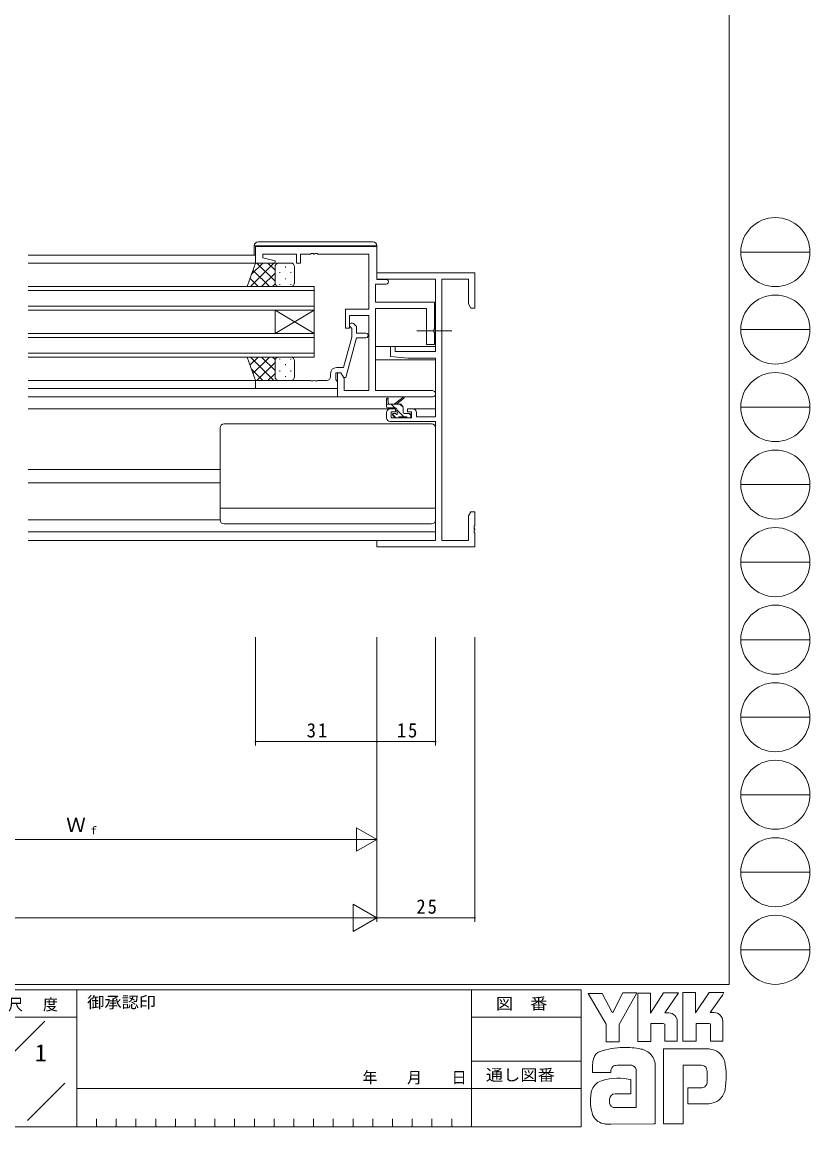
# Model space of a CAD drawing. Units: millimetres on the paper. Extents: x -420 to 373, y -297 to 267.
# Drawn here: x 171.8 to 372.9, y -297 to -14.9 of the extents above; entities that cross this region are included whole.
import ezdxf
from ezdxf.enums import TextEntityAlignment as Align

# ---------------------------------------------------------------- set-up
doc = ezdxf.new("R2010")
doc.units = ezdxf.units.MM
doc.linetypes.add('CHAIN2', pattern=[12, 9, -1, 1, -1])
for name, color, linetype, lineweight in [('0-1_YKK_ZWAK', 7, 'Continuous', 9), ('0-3_YKK_12', 2, 'Continuous', 9), ('0-4_YKK_D', 6, 'Continuous', 9), ('0-6_YKK_13', 4, 'Continuous', 9), ('0-7_YKK_11', 7, 'Continuous', 9)]:
    doc.layers.add(name, color=color, linetype=linetype, lineweight=lineweight)
doc.layers.add('0-2_USER1', color=3, linetype='Continuous')
doc.styles.add('ＭＳ ゴシック', font='')
doc.styles.get('ＭＳ ゴシック').set_extended_font_data('MS Gothic')

msp = doc.modelspace()

# ---------------------------------------------------------------- linework, layer by layer
at = {"layer": '0-1_YKK_ZWAK'}
for p, q in [((352.3, 264.4), (352.3, -260.6)), ((355.276, -73.616), (372.916, -73.616)), ((355.276, -93.412), (372.916, -93.412)), ((355.276, -113.208), (372.916, -113.208)), ((355.276, -133.004), (372.916, -133.004)), ((355.276, -152.8), (372.916, -152.8)), ((355.276, -172.596), (372.916, -172.596)), ((355.276, -192.392), (372.916, -192.392)), ((355.276, -212.188), (372.916, -212.188)), ((355.276, -231.984), (372.916, -231.984)), ((355.276, -251.78), (372.916, -251.78)), ((352.3, -260.6), (-417.7, -260.6)), ((314.5, -262), (-417.7, -262)), ((185.7, -262), (185.7, -297)), ((286.5, -262), (286.5, -297)), ((314.5, -262), (314.5, -297)), ((316.337, -262.906), (319.851, -262.906)), ((320.932, -270.799), (316.337, -262.906)), ((325.136, -262.798), (322.581, -267.771)), ((328.96, -275.231), (328.96, -262.825)), ((340.474, -262.717), (343.745, -262.717)), ((340.474, -275.123), (340.474, -262.717)), ((347.178, -262.717), (350.962, -262.717)), ((350.583, -263.365), (347.461, -267.825)), ((350.962, -262.717), (350.583, -263.365)), ((336.879, -267.906), (335.84, -267.906)), ((348.501, -267.825), (347.461, -267.825)), ((165.684, -268.999), (185.7, -268.999)), ((167.87, -279.736), (177.564, -270.043)), ((286.5, -269), (314.5, -269)), ((335.474, -270.582), (332.284, -270.582)), ((339.042, -270.069), (339.042, -275.15)), ((343.88, -270.555), (343.88, -275.123)), ((347.069, -270.555), (343.88, -270.555)), ((347.502, -270.717), (347.069, -270.555)), ((347.502, -275.096), (347.502, -270.717)), ((350.664, -270.069), (350.664, -275.096)), ((343.88, -275.123), (340.474, -275.123)), ((347.502, -275.046), (347.553, -275.096)), ((350.664, -275.096), (347.502, -275.096)), ((347.124, -277.096), (335.528, -277.096)), ((335.528, -277.096), (335.528, -296.206)), ((286.5, -280.199), (314.5, -280.199)), ((317.418, -283.07), (317.418, -281.141)), ((327.446, -281.205), (323.748, -281.275)), ((333.42, -281.583), (333.42, -296.179)), ((340.555, -281.259), (345.204, -281.259)), ((340.555, -296.206), (340.555, -281.259)), ((322.067, -283.07), (317.418, -283.07)), ((328.527, -292.071), (328.527, -282.34)), ((346.673, -282.756), (346.691, -285.391)), ((173.172, -295.345), (182.696, -285.821)), ((185.7, -287.2), (286.5, -287.2)), ((314.5, -287.199), (286.5, -287.199)), ((341.772, -286.989), (341.772, -291.125)), ((345.313, -286.989), (341.772, -286.989)), ((327.176, -288.53), (323.181, -288.535)), ((322.905, -292.071), (328.527, -292.071)), ((328.095, -292.071), (328.446, -292.071)), ((328.527, -292.07), (328.528, -292.071)), ((341.772, -291.125), (347.097, -291.125)), ((347.097, -291.125), (348.178, -290.882)), ((190.74, -294.9), (190.74, -297)), ((195.78, -294.9), (195.78, -297)), ((200.82, -294.9), (200.82, -297)), ((205.86, -294.9), (205.86, -297)), ((210.9, -294.9), (210.9, -297)), ((215.94, -294.9), (215.94, -297)), ((220.98, -294.9), (220.98, -297)), ((226.02, -294.9), (226.02, -297)), ((231.06, -294.9), (231.06, -297)), ((236.1, -294.9), (236.1, -297)), ((241.14, -294.9), (241.14, -297)), ((246.18, -294.9), (246.18, -297)), ((251.22, -294.9), (251.22, -297)), ((256.26, -294.9), (256.26, -297)), ((261.3, -294.9), (261.3, -297)), ((266.34, -294.9), (266.34, -297)), ((271.38, -294.9), (271.38, -297)), ((276.42, -294.9), (276.42, -297)), ((281.46, -294.9), (281.46, -297)), ((333.42, -296.179), (333.095, -296.233)), ((-417.7, -297), (314.5, -297)), ((322.067, -296.26), (320.58, -296.26)), ((333.095, -296.233), (322.067, -296.26))]:
    msp.add_line(p, q, dxfattribs=at)
for points in [[(319.851, -262.906), (322.364, -267.609), (322.581, -267.771)], [(325.136, -262.798), (328.762, -262.798), (324.229, -270.826)], [(328.96, -262.825), (332.176, -262.825), (332.176, -267.923), (335.555, -262.771)], [(335.555, -262.771), (339.38, -262.771), (335.84, -267.906)], [(343.745, -262.717), (343.745, -267.908), (347.178, -262.717)], [(324.229, -270.826), (324.229, -275.258), (320.932, -275.258), (320.932, -270.799)], [(332.284, -270.582), (332.284, -275.231), (328.96, -275.231)], [(339.042, -275.15), (335.906, -275.15), (335.906, -270.744), (335.474, -270.582)], [(326.473, -284.773), (327.176, -284.935), (327.176, -288.53)], [(335.528, -296.206), (339.772, -296.206), (340.555, -296.206)]]:
    msp.add_lwpolyline(points, dxfattribs=at)
for centre in [(364.096, -73.616), (364.096, -93.412), (364.096, -113.208), (364.096, -133.004), (364.096, -152.8), (364.096, -172.596), (364.096, -192.392), (364.096, -212.188), (364.096, -231.984), (364.096, -251.78)]:
    msp.add_circle(centre, 8.82, dxfattribs=at)
for centre, radius, start, end in [((336.879, -270.069), 2.163, 0.00165, 89.99603), ((348.501, -269.988), 2.163, 0.00165, 89.99603), ((320.106, -280.055), 2.444, 109.02126, 161.51263), ((325.222, -294.401), 17.68, 89.89165, 109.30847), ((325.741, -297.463), 20.748, 78.78009, 91.46938), ((329.03, -281.496), 4.449, 40.66422, 80.31693), ((328.809, -281.485), 4.612, 358.78058, 38.76563), ((346.972, -281.44), 4.341, 14.44571, 87.08746), ((322.459, -281.166), 5.037, 158.41083, 179.71774), ((324.175, -283.007), 2.109, 138.46381, 181.71359), ((323.615, -282.971), 1.701, 85.50551, 126.78038), ((326.956, -282.754), 1.625, 14.75519, 72.44994), ((345.365, -282.479), 1.229, 16.43123, 96.91661), ((330.666, -284.187), 20.86, 350.99026, 10.67624), ((324.02, -297.854), 13.309, 79.38097, 112.05824), ((343.031, -283.208), 3.673, 4.93422, 17.03551), ((320.927, -288.927), 3.908, 121.8271, 169.08475), ((345.314, -285.684), 1.306, 269.95467, 342.90144), ((343.01, -285.041), 3.697, 343.6902, 354.75362), ((347.035, -286.745), 4.291, 285.4429, 349.90448), ((327.949, -290.395), 11.082, 168.76372, 199.80078), ((324.082, -290.328), 2.369, 171.08202, 216.71922), ((323.19, -289.979), 1.445, 90.33952, 178.03638), ((323.15, -290.565), 1.526, 230.97279, 260.7549), ((320.94, -292.443), 3.823, 207.31435, 263.59464)]:
    msp.add_arc(centre, radius, start, end, dxfattribs=at)
at = {"layer": '0-3_YKK_12'}
for p, q in [((231.334, -74.416), (173.334, -74.417)), ((231.834, -76.417), (173.334, -76.417)), ((173.334, -82.417), (246.334, -82.417)), ((246.334, -83.417), (173.334, -83.417)), ((246.334, -82.417), (246.334, -88.417)), ((173.334, -87.417), (246.334, -87.417)), ((246.334, -88.417), (173.334, -88.417)), ((246.334, -88.417), (236.334, -94.417)), ((246.334, -94.417), (236.334, -88.417)), ((236.334, -94.417), (236.334, -88.417)), ((246.334, -94.417), (246.334, -88.417)), ((173.334, -94.417), (246.334, -94.417)), ((246.334, -95.417), (173.334, -95.417)), ((246.334, -94.417), (246.334, -100.417)), ((277.334, -97.717), (261.964, -97.717)), ((173.334, -99.417), (246.334, -99.417)), ((246.334, -100.417), (173.334, -100.417)), ((277.334, -101.117), (261.964, -101.117)), ((231.834, -106.417), (173.334, -106.416)), ((231.634, -108.417), (173.334, -108.417)), ((252.634, -110.617), (173.334, -110.617)), ((265.834, -113.617), (173.334, -113.617)), ((277.334, -113.617), (271.434, -113.617)), ((222.334, -129.117), (173.334, -129.117)), ((222.334, -132.517), (173.334, -132.517)), ((277.334, -145.017), (173.334, -145.017)), ((277.034, -147.287), (173.334, -147.287))]:
    msp.add_line(p, q, dxfattribs=at)
at = {"layer": '0-4_YKK_D'}
for p, q in [((231.334, -171.917), (231.334, -199.615)), ((262.334, -171.917), (262.334, -224.615)), ((262.334, -171.917), (262.334, -199.615)), ((262.334, -171.917), (262.334, -244.615)), ((262.334, -171.917), (262.334, -199.615)), ((277.334, -171.917), (277.334, -199.615)), ((287.334, -171.917), (287.334, -244.615)), ((262.334, -172.917), (262.334, -244.615)), ((262.334, -198.615), (231.334, -198.615)), ((277.334, -198.615), (262.334, -198.615)), ((262.334, -223.615), (257.138, -220.615)), ((257.138, -220.615), (257.138, -226.615)), ((118.334, -223.615), (256.334, -223.615)), ((262.334, -223.615), (251.942, -223.615)), ((262.334, -223.615), (257.138, -226.615)), ((262.334, -243.615), (256.272, -240.115)), ((256.272, -240.115), (256.272, -247.115)), ((255.334, -243.615), (-70.672, -243.615)), ((262.334, -243.615), (250.21, -243.615)), ((262.334, -243.615), (256.272, -247.115)), ((262.334, -243.615), (287.334, -243.615))]:
    msp.add_line(p, q, dxfattribs=at)
for centre, start, end in [((231.334, -198.615), 0, 180), ((231.334, -198.615), 180, 0), ((262.334, -198.615), 0, 180), ((262.334, -198.615), 0, 180), ((262.334, -198.615), 180, 0), ((262.334, -198.615), 180, 0), ((277.334, -198.615), 0, 180), ((277.334, -198.615), 180, 0), ((287.334, -243.615), 0, 180), ((287.334, -243.615), 180, 0)]:
    msp.add_arc(centre, 0.106, start, end, dxfattribs=at)
at = {"layer": '0-6_YKK_13'}
for p, q in [((231.034, -72.017), (231.034, -74.416)), ((232.034, -71.017), (261.334, -71.017)), ((229.191, -82.417), (231.334, -76.417)), ((236.066, -76.417), (230.066, -82.417)), ((233.237, -76.417), (230.277, -79.378)), ((234.885, -82.417), (230.69, -78.221)), ((231.334, -76.417), (237.334, -76.417)), ((236.334, -81.038), (231.714, -76.417)), ((236.334, -78.977), (232.894, -82.417)), ((236.334, -78.209), (234.542, -76.417)), ((236.334, -77.417), (236.334, -81.017)), ((236.334, -77.817), (236.334, -81.417)), ((240.334, -76.417), (237.334, -76.417)), ((237.556, -78.752), (237.556, -78.952)), ((238.971, -77.337), (238.971, -77.537)), ((240.386, -78.752), (240.386, -78.952)), ((241.334, -81.417), (241.334, -77.417)), ((232.057, -82.417), (229.945, -80.305)), ((236.391, -81.749), (235.723, -82.417)), ((237.556, -81.782), (237.556, -81.982)), ((238.971, -80.367), (238.971, -80.567)), ((240.386, -81.782), (240.386, -81.982)), ((237.556, -82.417), (229.191, -82.417)), ((237.334, -82.417), (240.334, -82.417)), ((229.191, -100.419), (231.334, -106.419)), ((237.556, -100.419), (229.191, -100.419)), ((232.057, -100.419), (229.945, -102.53)), ((236.066, -106.419), (230.066, -100.419)), ((234.885, -100.419), (230.69, -104.615)), ((236.334, -103.859), (232.894, -100.419)), ((236.391, -101.087), (235.723, -100.419)), ((236.334, -105.019), (236.334, -101.419)), ((237.334, -100.419), (240.334, -100.419)), ((237.556, -101.054), (237.556, -100.854)), ((240.386, -101.054), (240.386, -100.854)), ((241.334, -101.419), (241.334, -105.419)), ((233.237, -106.419), (230.277, -103.458)), ((236.334, -101.798), (231.714, -106.419)), ((236.334, -105.419), (236.334, -101.819)), ((237.556, -104.084), (237.556, -103.884)), ((238.971, -102.469), (238.971, -102.269)), ((240.386, -104.084), (240.386, -103.884)), ((231.334, -106.419), (237.334, -106.419)), ((236.334, -104.627), (234.542, -106.419)), ((240.334, -106.419), (237.334, -106.419)), ((238.971, -105.499), (238.971, -105.299)), ((264.834, -113.117), (264.834, -111.118)), ((268.034, -112.417), (264.834, -112.417)), ((265.134, -111.291), (265.333, -112.417)), ((266.952, -113.417), (265.952, -112.417)), ((266.734, -112.417), (268.952, -110.734)), ((267.334, -112.417), (269.153, -111.016)), ((269.018, -113.237), (268.214, -112.433)), ((267.134, -113.417), (265.134, -113.417)), ((267.207, -115.917), (266.341, -115.051)), ((266.922, -115.829), (266.422, -115.329)), ((266.634, -114.817), (266.973, -114.817)), ((267.434, -114.356), (267.434, -113.717)), ((269.252, -115.717), (267.434, -113.899)), ((269.034, -114.517), (269.034, -113.417)), ((269.334, -114.817), (270.734, -114.817)), ((271.034, -115.254), (270.598, -114.817)), ((271.034, -115.117), (271.034, -115.617)), ((276.334, -117.517), (223.334, -117.517)), ((267.734, -115.917), (267.134, -115.917)), ((270.034, -115.717), (267.934, -115.717)), ((270.734, -115.917), (270.234, -115.917)), ((222.334, -142.017), (222.334, -118.517)), ((277.334, -142.017), (277.334, -118.517)), ((277.334, -138.977), (222.334, -138.977)), ((173.334, -142.017), (222.334, -142.017)), ((276.334, -143.017), (223.334, -143.017))]:
    msp.add_line(p, q, dxfattribs=at)
at = {"layer": '0-6_YKK_13', "linetype": 'CHAIN2'}
msp.add_line((281.458, -93.717), (272.528, -93.717), dxfattribs=at)
at = {"layer": '0-6_YKK_13'}
for points in [[(261.834, -72.017), (231.534, -72.017), (231.034, -72.017)], [(262.334, -72.717), (262.334, -72.017), (261.834, -72.017)]]:
    msp.add_lwpolyline(points, dxfattribs=at)
for centre, radius, start, end in [((232.034, -72.017), 1, 90, 180), ((261.334, -72.017), 1, 0, 90), ((237.334, -77.417), 1, 89.99998, 179.99998), ((237.334, -77.417), 1, 89.99998, 179.99998), ((240.334, -77.417), 1, 359.99998, 89.99998), ((237.334, -81.417), 1, 179.99998, 269.99998), ((237.334, -81.417), 1, 179.99998, 269.99998), ((240.334, -81.417), 1, 269.99998, 359.99998), ((237.334, -101.419), 1, 89.99998, 179.99998), ((237.334, -101.419), 1, 89.99998, 179.99998), ((240.334, -101.419), 1, 359.99998, 89.99998), ((237.334, -105.419), 1, 179.99998, 269.99998), ((237.334, -105.419), 1, 179.99998, 269.99998), ((240.334, -105.419), 1, 269.99998, 359.99998), ((265.034, -111.118), 0.2, 300, 180), ((268.034, -113.417), 1, 0, 90), ((269.134, -110.817), 0.2, 275.58287, 155.58287), ((265.134, -113.117), 0.3, 180, 270), ((266.634, -115.117), 0.3, 90, 225), ((266.973, -115.117), 0.3, 33.05573, 90), ((267.134, -113.717), 0.3, 0, 90), ((267.434, -114.817), 0.25, 213.05573, 56.94426), ((267.734, -114.356), 0.3, 180, 236.94426), ((269.334, -114.517), 0.3, 180, 270), ((270.734, -115.117), 0.3, 0, 90), ((270.734, -115.617), 0.3, 270, 0), ((223.334, -118.517), 1, 90, 180), ((267.134, -115.617), 0.3, 225, 270), ((267.734, -115.717), 0.2, 270, 0), ((270.234, -115.717), 0.2, 180, 270), ((276.334, -118.517), 1, 0, 90), ((223.334, -142.017), 1, 180, 270), ((276.334, -142.017), 1, 270, 0)]:
    msp.add_arc(centre, radius, start, end, dxfattribs=at)
at = {"layer": '0-7_YKK_11'}
for p, q in [((250.528, -105.417), (250.528, -104.617)), ((264.828, -114.617), (264.828, -115.917))]:
    msp.add_line(p, q, dxfattribs=at)
for points in [[(262.328, -72.217), (231.328, -72.217), (231.328, -76.417), (236.289, -76.417), (236.358, -75.895), (233.228, -75.056), (233.228, -74.117), (241.828, -74.117), (241.828, -76.417), (242.828, -76.417), (242.828, -74.117), (245.37, -74.117), (245.553, -73.997), (246.103, -73.997), (246.287, -74.117), (246.37, -74.117), (246.553, -73.997), (247.103, -73.997), (247.287, -74.117), (260.328, -74.117), (260.328, -88.217), (254.328, -88.217), (254.328, -93.017), (255.328, -93.017), (255.328, -89.847), (260.328, -89.847), (260.328, -108.987), (253.958, -108.987), (253.958, -105.855), (253.128, -104.417), (252.328, -104.417), (252.328, -110.617), (276.513, -110.617)], [(264.728, -80.617), (262.328, -80.617), (262.328, -72.217)], [(278.958, -147.287), (278.958, -80.547), (285.698, -80.547), (285.698, -86.826), (286.328, -87.917), (287.328, -87.917), (287.328, -78.917), (262.328, -78.917), (262.328, -80.547), (277.328, -80.547), (277.328, -99.017), (267.028, -99.017), (267.028, -97.717), (265.828, -97.717), (265.828, -100.323), (270.328, -100.717), (277.328, -100.717), (277.328, -115.717), (272.428, -115.717), (272.428, -114.617)], [(276.513, -108.987), (261.958, -108.987), (261.958, -88.047), (275.028, -88.047), (275.028, -97.217), (277.028, -97.217), (277.028, -94.175), (276.908, -93.992), (276.908, -93.442), (277.028, -93.259), (277.028, -86.417), (261.958, -86.417), (261.958, -81.817), (264.728, -81.817)], [(252.028, -103.117), (253.849, -103.117), (255.928, -95.356), (255.928, -93.165), (255.504, -92.741)], [(256.353, -91.893), (257.128, -92.668), (257.128, -94.317), (259.528, -94.317)], [(259.528, -95.517), (257.127, -95.517), (254.421, -105.617), (253.821, -105.617), (253.128, -104.417), (251.828, -104.417), (251.828, -106.217), (252.028, -106.417), (252.328, -106.717), (252.328, -108.417)], [(252.328, -108.417), (231.328, -108.417), (231.328, -106.417), (245.37, -106.417), (245.553, -106.537), (246.103, -106.537), (246.287, -106.417), (246.37, -106.417), (246.553, -106.537), (247.103, -106.537), (247.287, -106.417), (249.528, -106.417)], [(271.428, -113.617), (270.128, -113.617), (270.128, -114.417), (271.228, -114.417), (271.228, -115.917), (266.028, -115.917), (266.028, -114.417), (267.128, -114.417), (267.128, -113.617), (265.828, -113.617)], [(265.828, -116.917), (277.328, -116.917), (277.328, -147.287), (262.328, -147.287), (262.328, -148.917), (287.328, -148.917), (287.328, -145.375), (287.208, -145.192), (287.208, -144.642), (287.328, -144.459), (287.328, -144.375), (287.208, -144.192), (287.208, -143.642), (287.328, -143.459), (287.328, -139.917), (286.328, -139.917), (285.698, -141.008), (285.698, -147.287), (278.958, -147.287)]]:
    msp.add_lwpolyline(points, dxfattribs=at)
for centre, radius, start, end in [((264.728, -81.217), 0.6, 269.99998, 90), ((255.928, -92.317), 0.6, 44.99998, 225), ((259.528, -94.917), 0.6, 269.99998, 90), ((252.028, -104.617), 1.5, 90, 179.99998), ((249.528, -105.417), 1, 270, 359.99998), ((276.513, -109.802), 0.815, 269.99998, 90), ((265.828, -114.617), 1, 90, 179.99998), ((271.428, -114.617), 1, 0, 89.99998), ((265.828, -115.917), 1, 180, 269.99998)]:
    msp.add_arc(centre, radius, start, end, dxfattribs=at)

# ---------------------------------------------------------------- texts
at = {"layer": '0-1_YKK_ZWAK', "style": 'ＭＳ ゴシック', "width": 1.1}
for s, p in [('御承認印', (188.367, -267.533)), ('図\u3000番', (292.698, -267.862)), ('通し図番', (290.179, -286.085))]:
    msp.add_text(s, height=2.933, dxfattribs=at).set_placement(p, align=Align.BOTTOM_LEFT)
at = {"layer": '0-1_YKK_ZWAK', "char_height": 2.933, "attachment_point": 7, "style": 'ＭＳ ゴシック'}
for s, insert in [('\\T1.17;\\W0.95;尺\\~\\~度', (168.212, -267.537)), ('\\T1.2;\\W0.95;年\\~\\~\\~月\\~\\~\\~日', (258.676, -286.169))]:
    msp.add_mtext(s, dxfattribs=dict(at, insert=insert))
at = {"layer": '0-2_USER1', "style": 'ＭＳ ゴシック'}
msp.add_text('1', height=4.399, dxfattribs=at).set_placement((175.033, -281.599), align=Align.BOTTOM_LEFT)
at = {"layer": '0-4_YKK_D', "color": 3, "style": 'ＭＳ ゴシック'}
msp.add_text('Ｗ', height=3.666, dxfattribs=at).set_placement((183.014, -222.815), align=Align.BOTTOM_LEFT)
at = {"layer": '0-4_YKK_D', "color": 4, "style": 'ＭＳ ゴシック'}
msp.add_text('ｆ', height=1.833, dxfattribs=at).set_placement((188.774, -222.815), align=Align.BOTTOM_LEFT)
at = {"layer": '0-4_YKK_D', "color": 3, "char_height": 3.666, "attachment_point": 7, "style": 'ＭＳ ゴシック'}
for s, insert in [('\\T1.21;\\W0.95;31', (244.434, -197.615)), ('\\T1.21;\\W0.95;15', (267.434, -197.615)), ('\\T1.21;\\W0.95;25', (272.434, -242.615))]:
    msp.add_mtext(s, dxfattribs=dict(at, insert=insert))

doc.saveas('drawing.dxf')
